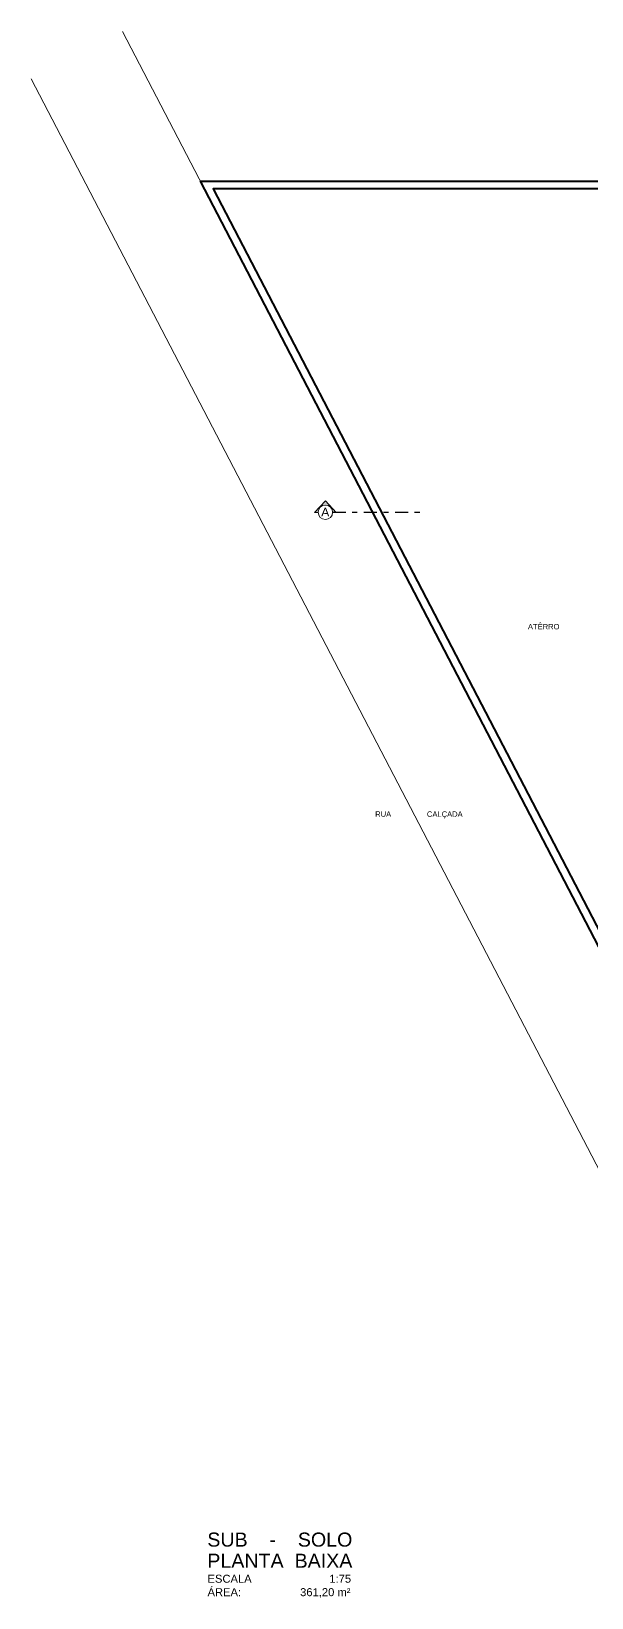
# Model space of a CAD drawing. Header units: millimetres. Extents: x 2991 to 3503, y 2795 to 2987.
# Drawn here: x 3007.21 to 3018.13, y 2805.52 to 2836.05 of the extents above; entities that cross this region are included whole.
import ezdxf

# ---------------------------------------------------------------- set-up
doc = ezdxf.new("R2010")
doc.units = ezdxf.units.MM
doc.linetypes.add('DASHDOT', pattern=[25.4, 12.7, -6.35, 0, -6.35])
doc.layers.add('IND', color=7, linetype='Continuous', lineweight=13)
doc.layers.add('Plarga', color=7, linetype='Continuous', lineweight=40)
doc.layers.add('TEXTO', color=7, linetype='Continuous')
doc.styles.add('arial', font='')
doc.styles.add('TARCISIO', font='')
doc.styles.get('arial').set_extended_font_data('Arial')
doc.styles.get('TARCISIO').set_extended_font_data('Arial')

msp = doc.modelspace()

# ---------------------------------------------------------------- hatches: boundary and pattern name
at = {"layer": 'IND'}
msp.add_hatch(color=0, dxfattribs=at).paths.add_polyline_path([(3013.155, 2826.676), (3013.085, 2826.676, 1.014778), (3012.803, 2826.676), (3012.732, 2826.676), (3012.944, 2826.898)])

# ---------------------------------------------------------------- linework, layer by layer
at = {"lineweight": 5}
msp.add_lwpolyline([(3008.989, 2836.052), (3023.359, 2808.429), (3039.509, 2808.429)], dxfattribs=at)
msp.add_lwpolyline([(3007.214, 2835.129), (3021.585, 2807.506, 0.279744), (3023.359, 2806.429), (3039.509, 2806.429)], format="xyb", dxfattribs=at)
at = {"linetype": 'DASHDOT', "lineweight": 30, "ltscale": 0.02}
msp.add_lwpolyline([(3013.085, 2826.68), (3014.784, 2826.68)], dxfattribs=at)
at = {"layer": 'IND', "color": 0}
msp.add_lwpolyline([(3013.085, 2826.676), (3013.155, 2826.676), (3012.944, 2826.898), (3012.732, 2826.676), (3012.803, 2826.676)], dxfattribs=at)
msp.add_circle((3012.944, 2826.678), 0.141, dxfattribs=at)
at = {"layer": 'Plarga'}
for points in [[(3023.359, 2808.429), (3010.509, 2833.129), (3037.509, 2833.129)], [(3037.359, 2832.979), (3010.756, 2832.979), (3020.628, 2814.004)]]:
    msp.add_lwpolyline(points, dxfattribs=at)

# ---------------------------------------------------------------- texts
at = {"layer": 'IND', "color": 0, "style": 'arial'}
msp.add_text('A', height=0.169, rotation=359.5357, dxfattribs=at).set_placement((3012.862, 2826.598))
at = {"layer": 'TEXTO'}
for s, height, style, p in [('ATÊRRO', 0.1056, 'arial', (3016.89, 2824.395)), ('RUA', 0.1056, 'arial', (3013.914, 2820.741)), ('CALÇADA', 0.1056, 'arial', (3014.922, 2820.741)), ('SUB    -    SOLO', 0.27378, 'TARCISIO', (3010.643, 2806.515)), ('PLANTA  BAIXA', 0.27378, 'TARCISIO', (3010.643, 2806.103)), ('ESCALA                         1:75', 0.156, 'TARCISIO', (3010.647, 2805.811)), ('ÁREA:                   361,20 m²', 0.156, 'TARCISIO', (3010.647, 2805.549))]:
    msp.add_text(s, height=height, dxfattribs=dict(at, style=style)).set_placement(p)

doc.saveas('drawing.dxf')
